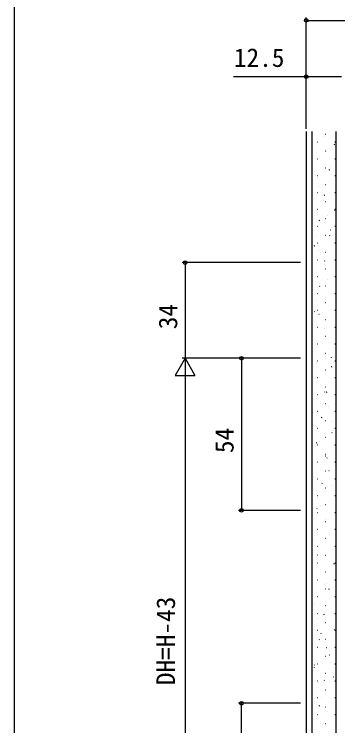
# Model space of a CAD drawing. Units: millimetres, scale not verified. Extents: x -525 to 525, y -808 to 806.
# Drawn here: x -525 to -410.2, y 151.1 to 403.8 of the extents above; entities that cross this region are included whole.
import ezdxf
from ezdxf.enums import TextEntityAlignment as Align

# ---------------------------------------------------------------- set-up
doc = ezdxf.new("R2010")
doc.units = ezdxf.units.MM
doc.header["$LTSCALE"] = 4
for name, color, linetype in [('0-7_YKK_D', 6, 'Continuous'), ('0-8_YKK_ZWAK', 7, 'Continuous'), ('0-9_YSS_K', 3, 'Continuous')]:
    doc.layers.add(name, color=color, linetype=linetype)
doc.styles.add('ＭＳ ゴシック', font='')
doc.styles.get('ＭＳ ゴシック').set_extended_font_data('MS Gothic')

msp = doc.modelspace()

# ---------------------------------------------------------------- linework, layer by layer
at = {"layer": '0-7_YKK_D'}
for p, q in [((-421.375, 363.1), (-421.375, 402.6)), ((-421.375, 401.6), (-291.375, 401.6)), ((-421.375, 363.1), (-421.375, 382.6)), ((-423.375, 315.6), (-465.374, 315.6)), ((-464.374, 315.6), (-464.374, 281.601)), ((-464.374, 281.601), (-467.874, 275.539)), ((-423.375, 281.601), (-465.374, 281.601)), ((-423.375, 281.601), (-465.374, 281.601)), ((-464.374, 281.601), (-460.874, 275.539)), ((-464.374, 281.601), (-464.374, 269.477)), ((-423.375, 281.601), (-445.374, 281.601)), ((-444.374, 281.601), (-444.374, 227.601)), ((-467.874, 275.539), (-460.874, 275.539)), ((-464.374, 274.601), (-464.374, 108.103)), ((-423.375, 227.601), (-445.374, 227.601)), ((-423.375, 159.103), (-445.374, 159.103)), ((-444.374, 101.103), (-444.374, 159.103))]:
    msp.add_line(p, q, dxfattribs=at)
msp.add_lwpolyline([(-408.875, 381.6), (-421.375, 381.6), (-447.175, 381.6)], dxfattribs=at)
for centre in [(-421.375, 401.6), (-421.375, 381.6), (-464.374, 315.6), (-444.374, 281.601), (-444.374, 227.601), (-444.374, 159.103)]:
    msp.add_circle(centre, 0.637, dxfattribs=at)
at = {"layer": '0-8_YKK_ZWAK'}
msp.add_line((-525, 721.6), (-525, -808.4), dxfattribs=at)
at = {"layer": '0-9_YSS_K'}
for p, q in [((-421.375, 362.1), (-421.375, 92.103)), ((-419.375, 362.1), (-419.375, 92.103)), ((-410.875, 362.1), (-410.875, 92.103)), ((-415.371, 360.322), (-415.352, 360.329)), ((-414.493, 361.201), (-414.393, 361.201)), ((-417.343, 358.451), (-417.243, 358.451)), ((-411.44, 357.564), (-411.273, 357.675)), ((-411.263, 358.451), (-411.163, 358.451)), ((-414.493, 355.221), (-414.393, 355.221)), ((-414.079, 355.098), (-414.06, 355.105)), ((-417.343, 352.471), (-417.243, 352.471)), ((-411.263, 352.471), (-411.163, 352.471)), ((-414.493, 349.241), (-414.393, 349.241)), ((-412.881, 349.84), (-412.862, 349.847)), ((-418.367, 347.897), (-418.348, 347.904)), ((-417.343, 346.491), (-417.243, 346.491)), ((-413.208, 348.558), (-413.042, 348.668)), ((-411.263, 346.491), (-411.163, 346.491)), ((-410.929, 344.849), (-410.91, 344.856)), ((-417.169, 342.64), (-417.151, 342.646)), ((-414.493, 343.261), (-414.393, 343.261)), ((-417.343, 340.511), (-417.243, 340.511)), ((-414.977, 339.552), (-414.811, 339.662)), ((-411.263, 340.511), (-411.163, 340.511)), ((-415.218, 337.649), (-415.199, 337.656)), ((-414.493, 337.281), (-414.393, 337.281)), ((-417.343, 334.531), (-417.243, 334.531)), ((-411.368, 334.105), (-411.201, 334.216)), ((-411.263, 334.531), (-411.163, 334.531)), ((-414.493, 331.301), (-414.393, 331.301)), ((-413.926, 332.425), (-413.907, 332.431)), ((-417.343, 328.551), (-417.243, 328.551)), ((-416.746, 330.545), (-416.579, 330.656)), ((-411.263, 328.551), (-411.163, 328.551)), ((-412.728, 327.167), (-412.709, 327.173)), ((-418.214, 325.224), (-418.195, 325.231)), ((-414.493, 325.321), (-414.393, 325.321)), ((-413.137, 325.099), (-412.97, 325.209)), ((-418.515, 321.539), (-418.348, 321.649)), ((-417.343, 322.571), (-417.243, 322.571)), ((-411.263, 322.571), (-411.163, 322.571)), ((-417.016, 319.966), (-416.997, 319.973)), ((-414.493, 319.341), (-414.393, 319.341)), ((-417.343, 316.591), (-417.243, 316.591)), ((-414.905, 316.092), (-414.739, 316.203)), ((-411.263, 316.591), (-411.163, 316.591)), ((-415.064, 314.976), (-415.045, 314.982)), ((-414.493, 313.361), (-414.393, 313.361)), ((-417.343, 310.611), (-417.243, 310.611)), ((-413.772, 309.751), (-413.753, 309.758)), ((-411.263, 310.611), (-411.163, 310.611)), ((-419.353, 307.775), (-419.334, 307.782)), ((-416.674, 307.086), (-416.508, 307.196)), ((-414.493, 307.381), (-414.393, 307.381)), ((-417.343, 304.631), (-417.243, 304.631)), ((-412.574, 304.493), (-412.556, 304.5)), ((-411.263, 304.631), (-411.163, 304.631)), ((-418.061, 302.551), (-418.042, 302.557)), ((-414.493, 301.401), (-414.393, 301.401)), ((-418.443, 298.08), (-418.276, 298.19)), ((-417.343, 298.651), (-417.243, 298.651)), ((-411.263, 298.651), (-411.163, 298.651)), ((-416.863, 297.293), (-416.844, 297.3)), ((-414.493, 295.421), (-414.393, 295.421)), ((-417.343, 292.671), (-417.243, 292.671)), ((-414.911, 292.302), (-414.892, 292.309)), ((-411.263, 292.671), (-411.163, 292.671)), ((-414.493, 289.441), (-414.393, 289.441)), ((-417.343, 286.691), (-417.243, 286.691)), ((-413.619, 287.078), (-413.6, 287.085)), ((-411.263, 286.691), (-411.163, 286.691)), ((-419.199, 285.102), (-419.18, 285.108)), ((-414.493, 283.461), (-414.393, 283.461)), ((-417.343, 280.711), (-417.243, 280.711)), ((-412.421, 281.82), (-412.402, 281.827)), ((-411.263, 280.711), (-411.163, 280.711)), ((-417.907, 279.877), (-417.888, 279.884)), ((-412.376, 278.589), (-412.209, 278.699)), ((-414.493, 277.481), (-414.393, 277.481)), ((-417.343, 274.731), (-417.243, 274.731)), ((-416.71, 274.62), (-416.691, 274.626)), ((-411.263, 274.731), (-411.163, 274.731)), ((-414.493, 271.501), (-414.393, 271.501)), ((-417.343, 268.751), (-417.243, 268.751)), ((-414.758, 269.629), (-414.739, 269.636)), ((-414.144, 269.582), (-413.978, 269.693)), ((-411.263, 268.751), (-411.163, 268.751)), ((-414.493, 265.521), (-414.393, 265.521)), ((-413.466, 264.405), (-413.447, 264.411)), ((-419.046, 262.428), (-419.027, 262.435)), ((-417.343, 262.771), (-417.243, 262.771)), ((-415.913, 260.576), (-415.747, 260.686)), ((-411.263, 262.771), (-411.163, 262.771)), ((-414.493, 259.541), (-414.393, 259.541)), ((-412.268, 259.147), (-412.249, 259.153)), ((-417.754, 257.204), (-417.735, 257.211)), ((-417.343, 256.791), (-417.243, 256.791)), ((-412.304, 255.13), (-412.137, 255.24)), ((-411.263, 256.791), (-411.163, 256.791)), ((-414.493, 253.561), (-414.393, 253.561)), ((-417.682, 251.57), (-417.515, 251.68)), ((-417.343, 250.811), (-417.243, 250.811)), ((-416.556, 251.946), (-416.537, 251.953)), ((-411.263, 250.811), (-411.163, 250.811)), ((-414.604, 246.956), (-414.585, 246.962)), ((-414.493, 247.581), (-414.393, 247.581)), ((-414.073, 246.123), (-413.906, 246.234)), ((-419.374, 242.614), (-419.284, 242.674)), ((-417.343, 244.831), (-417.243, 244.831)), ((-411.263, 244.831), (-411.163, 244.831)), ((-414.493, 241.601), (-414.393, 241.601)), ((-413.312, 241.731), (-413.293, 241.738)), ((-418.893, 239.755), (-418.874, 239.762)), ((-417.343, 238.851), (-417.243, 238.851)), ((-411.263, 238.851), (-411.163, 238.851)), ((-415.841, 237.117), (-415.675, 237.227)), ((-414.493, 235.621), (-414.393, 235.621)), ((-412.114, 236.473), (-412.096, 236.48)), ((-417.601, 234.531), (-417.582, 234.537)), ((-417.343, 232.871), (-417.243, 232.871)), ((-411.263, 232.871), (-411.163, 232.871)), ((-417.61, 228.11), (-417.443, 228.221)), ((-416.403, 229.273), (-416.384, 229.28)), ((-414.493, 229.641), (-414.393, 229.641)), ((-417.343, 226.891), (-417.243, 226.891)), ((-411.263, 226.891), (-411.163, 226.891)), ((-414.493, 223.661), (-414.393, 223.661)), ((-414.451, 224.282), (-414.432, 224.289)), ((-417.343, 220.911), (-417.243, 220.911)), ((-411.263, 220.911), (-411.163, 220.911)), ((-419.374, 219.107), (-419.212, 219.214)), ((-414.493, 217.681), (-414.393, 217.681)), ((-413.159, 219.058), (-413.14, 219.065)), ((-418.739, 217.082), (-418.721, 217.088)), ((-417.343, 214.931), (-417.243, 214.931)), ((-411.263, 214.931), (-411.163, 214.931)), ((-411.961, 213.8), (-411.942, 213.807)), ((-417.447, 211.857), (-417.429, 211.864)), ((-414.493, 211.701), (-414.393, 211.701)), ((-417.343, 208.951), (-417.243, 208.951)), ((-411.543, 208.62), (-411.376, 208.73)), ((-411.263, 208.951), (-411.163, 208.951)), ((-416.25, 206.6), (-416.231, 206.606)), ((-414.493, 205.721), (-414.393, 205.721)), ((-417.343, 202.971), (-417.243, 202.971)), ((-411.263, 202.971), (-411.163, 202.971)), ((-414.493, 199.741), (-414.393, 199.741)), ((-414.298, 201.609), (-414.279, 201.616)), ((-413.312, 199.613), (-413.145, 199.724)), ((-417.343, 196.991), (-417.243, 196.991)), ((-413.006, 196.385), (-412.987, 196.391)), ((-411.263, 196.991), (-411.163, 196.991)), ((-418.586, 194.408), (-418.567, 194.415)), ((-414.493, 193.761), (-414.393, 193.761)), ((-417.343, 191.011), (-417.243, 191.011)), ((-415.08, 190.607), (-414.914, 190.717)), ((-411.808, 191.127), (-411.789, 191.133)), ((-411.263, 191.011), (-411.163, 191.011)), ((-417.294, 189.184), (-417.275, 189.191)), ((-414.493, 187.781), (-414.393, 187.781)), ((-417.343, 185.031), (-417.243, 185.031)), ((-411.471, 185.16), (-411.304, 185.271)), ((-411.263, 185.031), (-411.163, 185.031)), ((-416.096, 183.926), (-416.077, 183.933)), ((-416.849, 181.6), (-416.682, 181.711)), ((-414.493, 181.801), (-414.393, 181.801)), ((-417.343, 179.051), (-417.243, 179.051)), ((-414.144, 178.936), (-414.126, 178.942)), ((-411.263, 179.051), (-411.163, 179.051)), ((-414.493, 175.821), (-414.393, 175.821)), ((-413.24, 176.154), (-413.073, 176.264)), ((-418.618, 172.594), (-418.451, 172.704)), ((-417.343, 173.071), (-417.243, 173.071)), ((-412.852, 173.711), (-412.833, 173.718)), ((-411.263, 173.071), (-411.163, 173.071)), ((-418.433, 171.735), (-418.414, 171.742)), ((-414.493, 169.841), (-414.393, 169.841)), ((-417.343, 167.091), (-417.243, 167.091)), ((-415.008, 167.148), (-414.842, 167.258)), ((-411.655, 168.453), (-411.636, 168.46)), ((-411.263, 167.091), (-411.163, 167.091)), ((-417.141, 166.511), (-417.122, 166.517)), ((-414.493, 163.861), (-414.393, 163.861)), ((-417.343, 161.111), (-417.243, 161.111)), ((-415.943, 161.253), (-415.924, 161.26)), ((-411.263, 161.111), (-411.163, 161.111)), ((-416.777, 158.141), (-416.611, 158.252)), ((-414.493, 157.881), (-414.393, 157.881)), ((-417.343, 155.131), (-417.243, 155.131)), ((-413.991, 156.262), (-413.972, 156.269)), ((-411.263, 155.131), (-411.163, 155.131)), ((-414.493, 151.901), (-414.393, 151.901))]:
    msp.add_line(p, q, dxfattribs=at)

# ---------------------------------------------------------------- texts
at = {"layer": '0-7_YKK_D', "style": 'ＭＳ ゴシック'}
msp.add_text('12.5', height=6.598, dxfattribs=at).set_placement((-447.055, 383.1), align=Align.BOTTOM_LEFT)
for s, p in [('34', (-465.174, 291.927)), ('54', (-445.174, 247.928)), ('DH=H-43', (-465.974, 165.528))]:
    msp.add_text(s, height=6.598, rotation=90, dxfattribs=at).set_placement(p, align=Align.BOTTOM_LEFT)

doc.saveas('drawing.dxf')
